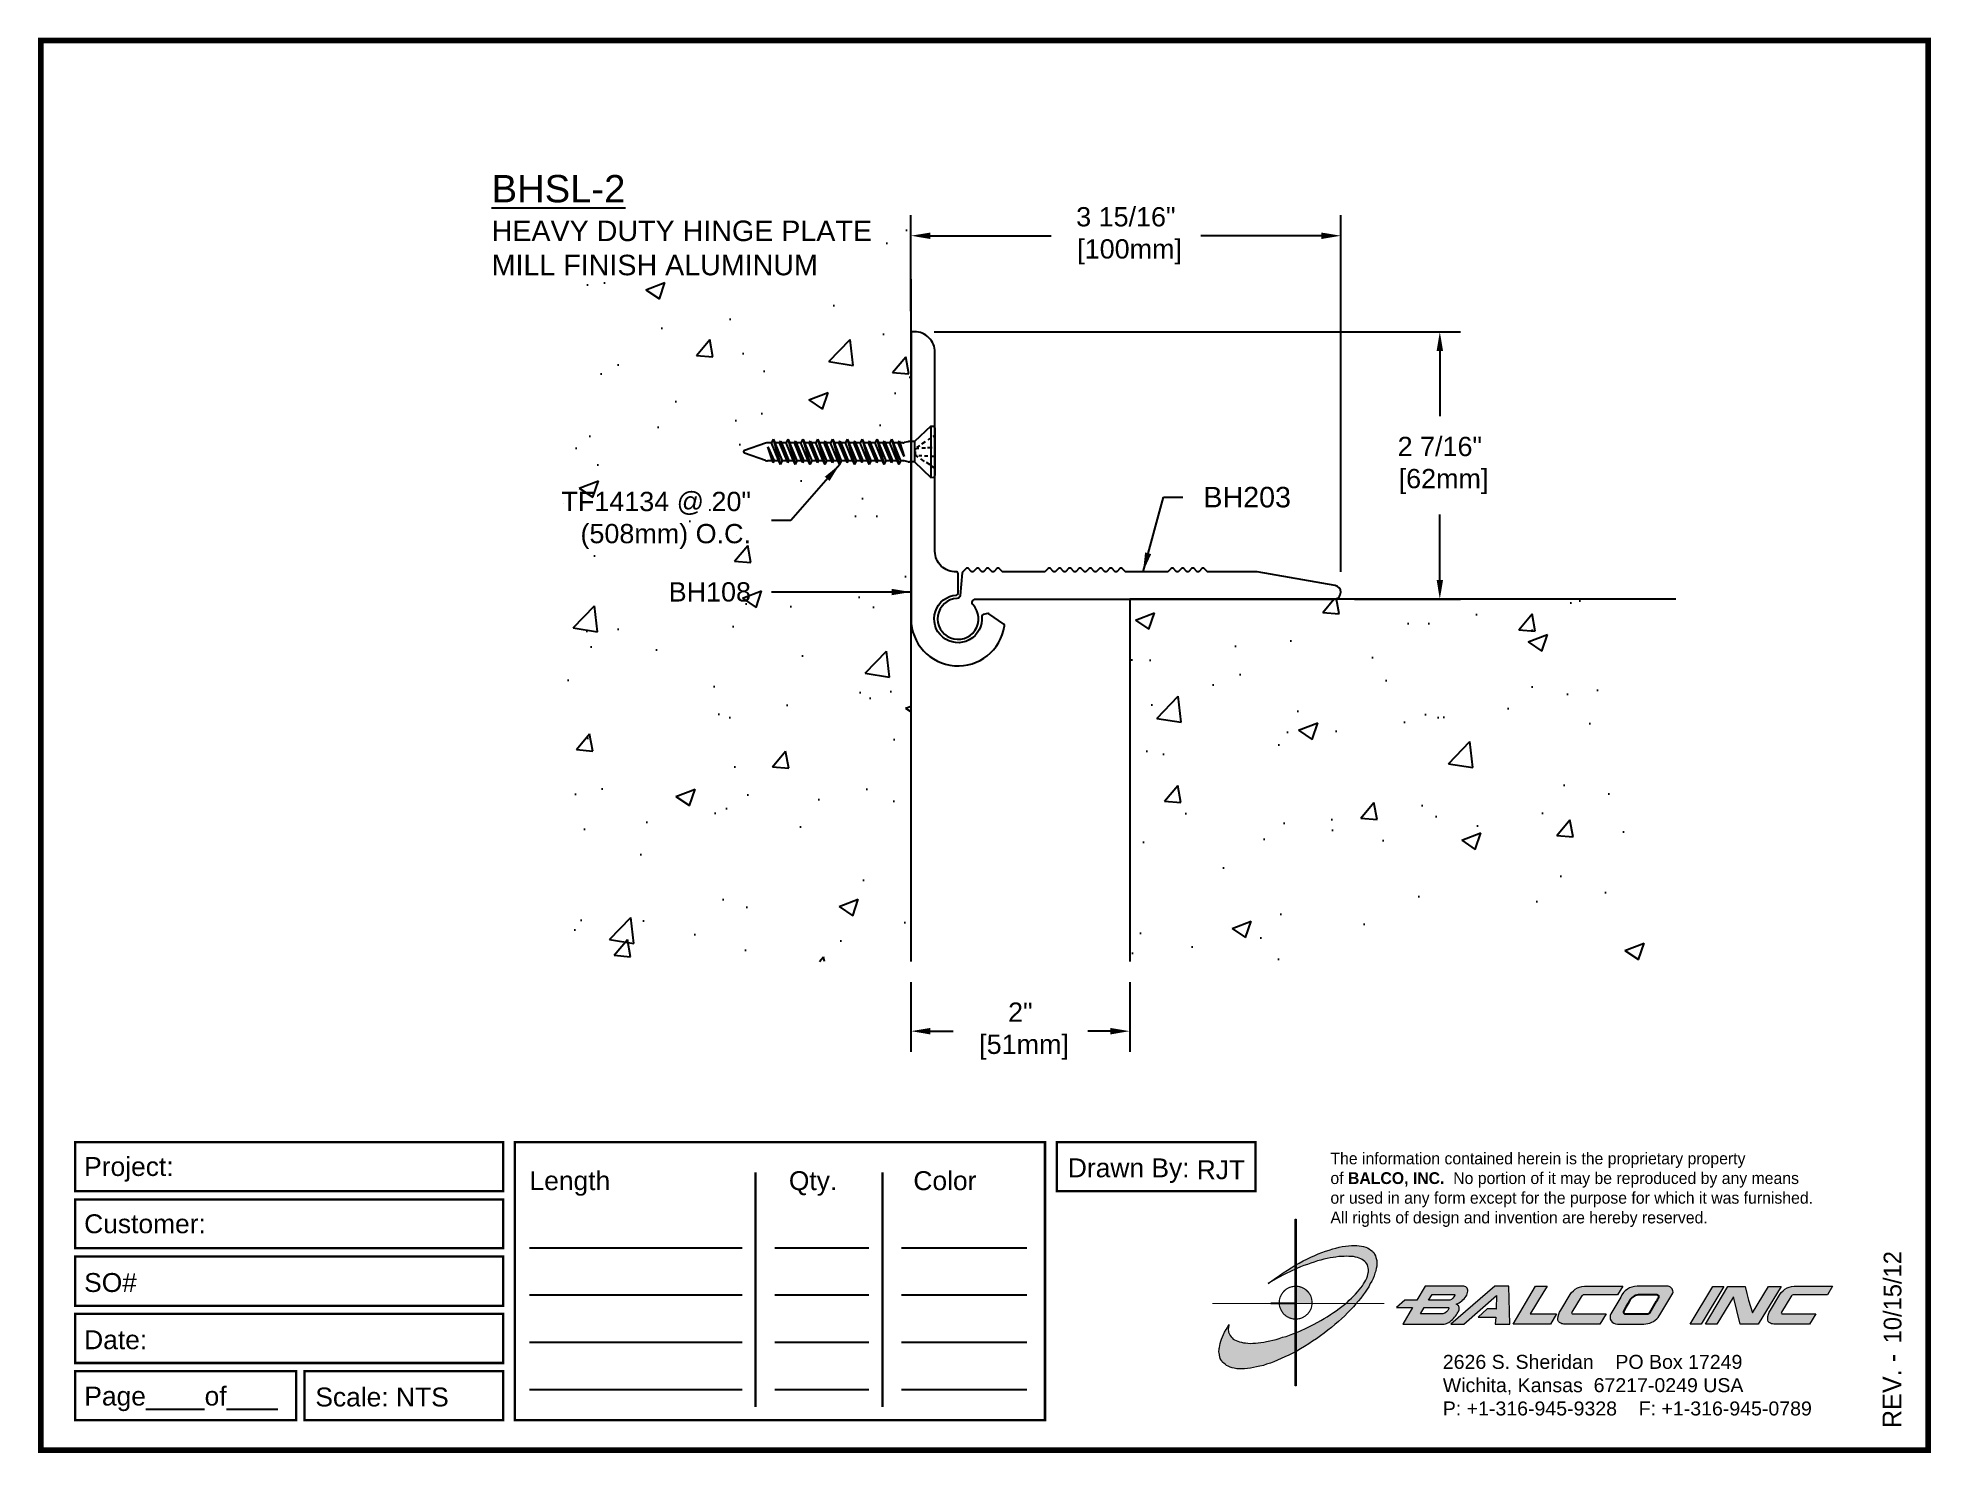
# Paper-space layout 'Layout1' of a CAD drawing. Header units: inches. Extents: x 0 to 10, y 0 to 7.5.
# The model-space entities are those that its viewports show. They can reach past a viewport. Long polylines and large blocks are cut down to what shows.
import ezdxf

# ---------------------------------------------------------------- set-up
doc = ezdxf.new("R2010")
doc.units = ezdxf.units.IN
doc.header["$MEASUREMENT"] = 0
for name, color, linetype in [('Anchors', 4, 'Continuous'), ('Border', 7, 'Continuous'), ('Conditions', 1, 'Continuous'), ('Dimensions', 3, 'Continuous'), ('Metals', 7, 'Continuous'), ('Text', 2, 'Continuous')]:
    doc.layers.add(name, color=color, linetype=linetype)
doc.styles.add('ARIAL', font='arial.ttf')
doc.styles.add('Copyright', font='ERASDEMI.TTF')
doc.dimstyles.new('ARIAL', dxfattribs={"dimscale": 1.5, "dimtxt": 0.1175, "dimasz": 0.1175, "dimexe": 0.125, "dimexo": 0.125, "dimgap": 0.125, "dimtad": 0, "dimtih": 1, "dimtoh": 1, "dimdec": 4, "dimzin": 0, "dimdsep": 46, "dimlunit": 4, "dimtxsty": 'ARIAL', "dimcen": 0.09, "dimadec": 0, "dimazin": 0, "dimtfac": 1, "dimtdec": 4, "dimtofl": 0, "dimtmove": 0, "dimatfit": 3, "dimfxl": 0, "dimfrac": 2, "dimtolj": 1, "dimtzin": 0, "dimarcsym": 0})

# ---------------------------------------------------------------- blocks, each defined once
blk = doc.blocks.new('ACADlogo')
h = blk.add_hatch(color=256)
h.paths.add_polyline_path([(-3.346, 1.223), (-3.351, 1.223), (-3.351, 0.979), (-3.346, 0.982)])
h.paths.add_polyline_path([(-3.346, 0.961), (-3.351, 0.959), (-3.351, 0.868), (-3.346, 0.868)])
h.paths.add_polyline_path([(-3.346, 0.777), (-3.351, 0.777), (-3.351, 0.699), (-3.351, 0.695), (-3.35, 0.695), (-3.346, 0.695)])
h.paths.add_polyline_path([(-3.346, 0.864), (-3.346, 0.868), (-3.35, 0.868), (-3.351, 0.868), (-3.351, 0.777), (-3.346, 0.777), (-3.346, 0.778), (-3.348, 0.778)])
h.paths.add_polyline_path([(-3.346, 0.524), (-3.351, 0.521), (-3.351, 0.342), (-3.346, 0.342)])
h.paths.add_polyline_path([(-3.346, 0.695), (-3.351, 0.695), (-3.351, 0.621), (-3.346, 0.623)])
h.paths.add_polyline_path([(-3.346, 0.623), (-3.351, 0.621), (-3.351, 0.521), (-3.346, 0.524)])
h.paths.add_polyline_path([(-3.346, 0.982), (-3.351, 0.979), (-3.351, 0.959), (-3.346, 0.961)])
h = blk.add_hatch(color=175)
h.paths.add_polyline_path([(-3.503, 0.576), (-3.518, 0.573), (-3.534, 0.571), (-3.548, 0.569), (-3.562, 0.567), (-3.576, 0.567), (-3.589, 0.566), (-3.602, 0.567), (-3.614, 0.568), (-3.625, 0.569), (-3.636, 0.572), (-3.646, 0.574), (-3.656, 0.577), (-3.664, 0.581), (-3.673, 0.585), (-3.682, 0.592), (-3.688, 0.598), (-3.694, 0.603), (-3.699, 0.614), (-3.703, 0.622), (-3.705, 0.631), (-3.706, 0.64), (-3.705, 0.648), (-3.705, 0.653), (-3.703, 0.659), (-3.702, 0.665), (-3.71, 0.652), (-3.717, 0.639), (-3.725, 0.626), (-3.731, 0.613), (-3.737, 0.601), (-3.741, 0.589), (-3.746, 0.577), (-3.749, 0.566), (-3.751, 0.555), (-3.753, 0.544), (-3.754, 0.538), (-3.754, 0.533), (-3.755, 0.523), (-3.754, 0.513), (-3.753, 0.508), (-3.75, 0.494), (-3.748, 0.486), (-3.743, 0.477), (-3.74, 0.473), (-3.738, 0.469), (-3.73, 0.461), (-3.723, 0.455), (-3.715, 0.449), (-3.706, 0.445), (-3.695, 0.44), (-3.685, 0.437), (-3.674, 0.434), (-3.661, 0.432), (-3.648, 0.431), (-3.634, 0.431), (-3.62, 0.431), (-3.604, 0.433), (-3.588, 0.435), (-3.572, 0.438), (-3.556, 0.441), (-3.538, 0.445), (-3.52, 0.449), (-3.503, 0.456), (-3.483, 0.461), (-3.464, 0.469), (-3.445, 0.477), (-3.426, 0.485), (-3.406, 0.494), (-3.385, 0.503), (-3.364, 0.514), (-3.351, 0.521), (-3.351, 0.621), (-3.364, 0.616), (-3.382, 0.609), (-3.4, 0.603), (-3.418, 0.598), (-3.436, 0.592), (-3.453, 0.587), (-3.47, 0.583), (-3.486, 0.579)])
h.paths.add_polyline_path([(-3.215, 0.687), (-3.251, 0.667), (-3.289, 0.649), (-3.327, 0.631), (-3.346, 0.623), (-3.346, 0.524), (-3.343, 0.525), (-3.323, 0.537), (-3.302, 0.549), (-3.28, 0.563), (-3.259, 0.577), (-3.238, 0.59), (-3.218, 0.605), (-3.198, 0.62), (-3.179, 0.635), (-3.16, 0.65), (-3.141, 0.665), (-3.123, 0.681), (-3.106, 0.696), (-3.089, 0.712), (-3.074, 0.727), (-3.058, 0.743), (-3.043, 0.759), (-3.028, 0.777), (-3.085, 0.777), (-3.091, 0.772), (-3.105, 0.761), (-3.118, 0.75), (-3.134, 0.739), (-3.149, 0.729), (-3.165, 0.718), (-3.182, 0.707), (-3.198, 0.697)])
h.paths.add_polyline_path([(-2.921, 1.009), (-2.922, 1.015), (-2.924, 1.02), (-2.926, 1.029), (-2.931, 1.038), (-2.934, 1.043), (-2.936, 1.047), (-2.94, 1.05), (-2.943, 1.054), (-2.951, 1.06), (-2.959, 1.066), (-2.968, 1.071), (-2.978, 1.075), (-2.989, 1.079), (-3, 1.081), (-3.013, 1.083), (-3.026, 1.084), (-3.04, 1.084), (-3.054, 1.084), (-3.07, 1.083), (-3.085, 1.081), (-3.102, 1.079), (-3.118, 1.075), (-3.136, 1.07), (-3.153, 1.066), (-3.171, 1.06), (-3.191, 1.054), (-3.21, 1.047), (-3.229, 1.039), (-3.248, 1.031), (-3.268, 1.022), (-3.289, 1.012), (-3.31, 1.002), (-3.33, 0.991), (-3.346, 0.982), (-3.346, 0.961), (-3.323, 0.971), (-3.305, 0.978), (-3.287, 0.984), (-3.268, 0.991), (-3.251, 0.996), (-3.234, 1.002), (-3.216, 1.007), (-3.199, 1.011), (-3.182, 1.015), (-3.167, 1.018), (-3.15, 1.021), (-3.136, 1.023), (-3.121, 1.025), (-3.107, 1.026), (-3.093, 1.026), (-3.079, 1.027), (-3.067, 1.026), (-3.054, 1.026), (-3.043, 1.025), (-3.032, 1.022), (-3.022, 1.02), (-3.013, 1.016), (-3, 1.011), (-2.989, 1.005), (-2.979, 0.996), (-2.97, 0.983), (-2.965, 0.968), (-2.964, 0.957), (-2.964, 0.949), (-2.964, 0.944), (-2.967, 0.93), (-2.969, 0.921), (-2.973, 0.911), (-2.978, 0.901), (-2.983, 0.891), (-2.989, 0.881), (-2.996, 0.871), (-3.004, 0.86), (-3.012, 0.849), (-3.021, 0.838), (-3.032, 0.827), (-3.042, 0.816), (-3.053, 0.805), (-3.065, 0.794), (-3.077, 0.783), (-3.085, 0.777), (-3.028, 0.777), (-3.016, 0.791), (-3.004, 0.806), (-2.992, 0.822), (-2.981, 0.837), (-2.971, 0.852), (-2.962, 0.866), (-2.954, 0.882), (-2.946, 0.896), (-2.939, 0.91), (-2.934, 0.924), (-2.929, 0.938), (-2.926, 0.944), (-2.925, 0.951), (-2.922, 0.963), (-2.92, 0.975), (-2.92, 0.982), (-2.919, 0.987), (-2.92, 0.999), (-2.92, 1.005)])
h.paths.add_polyline_path([(-3.372, 0.966), (-3.393, 0.953), (-3.415, 0.94), (-3.435, 0.925), (-3.455, 0.911), (-3.475, 0.897), (-3.494, 0.882), (-3.468, 0.898), (-3.439, 0.915), (-3.41, 0.93), (-3.396, 0.938), (-3.38, 0.945), (-3.351, 0.959), (-3.351, 0.979)])
h = blk.add_hatch(color=256)
h.paths.add_polyline_path([(-3.268, 0.814), (-3.27, 0.819), (-3.273, 0.824), (-3.276, 0.828), (-3.279, 0.833), (-3.282, 0.837), (-3.286, 0.841), (-3.29, 0.845), (-3.294, 0.849), (-3.298, 0.852), (-3.303, 0.855), (-3.308, 0.858), (-3.313, 0.86), (-3.318, 0.863), (-3.323, 0.864), (-3.328, 0.866), (-3.334, 0.867), (-3.339, 0.868), (-3.345, 0.868), (-3.346, 0.868), (-3.346, 0.777), (-3.335, 0.777), (-3.262, 0.777), (-3.262, 0.781), (-3.262, 0.787), (-3.263, 0.792), (-3.264, 0.798), (-3.265, 0.803), (-3.266, 0.808)])
h.paths.add_polyline_path([(-3.351, 0.777), (-3.436, 0.777), (-3.435, 0.773), (-3.435, 0.768), (-3.434, 0.762), (-3.432, 0.757), (-3.431, 0.752), (-3.428, 0.747), (-3.426, 0.742), (-3.423, 0.737), (-3.42, 0.732), (-3.417, 0.728), (-3.414, 0.723), (-3.41, 0.719), (-3.406, 0.716), (-3.401, 0.712), (-3.397, 0.709), (-3.392, 0.706), (-3.387, 0.704), (-3.382, 0.701), (-3.377, 0.699), (-3.372, 0.698), (-3.367, 0.696), (-3.361, 0.695), (-3.356, 0.695), (-3.351, 0.695)])
h.paths.add_polyline_path([(-3.346, 0.868), (-3.35, 0.868), (-3.351, 0.868), (-3.351, 0.777), (-3.346, 0.777)])
h = blk.add_hatch(color=256)
h.paths.add_polyline_path([(-2.438, 0.844, 0.412988), (-2.461, 0.869), (-2.663, 0.869), (-2.707, 0.794), (-2.771, 0.794), (-2.815, 0.755), (-2.73, 0.755), (-2.781, 0.668), (-2.563, 0.668, 0.107996), (-2.538, 0.677, 0.108939), (-2.494, 0.724, 0.080345), (-2.483, 0.745, 0.419497), (-2.499, 0.773, 0.149928), (-2.447, 0.815, 0.134283)])
h.paths.add_polyline_path([(-2.507, 0.821, -0.209012), (-2.532, 0.794), (-2.538, 0.794), (-2.646, 0.794), (-2.627, 0.825), (-2.51, 0.825, -0.56619)], flags=16)
h.paths.add_polyline_path([(-2.538, 0.75, -0.241309), (-2.569, 0.722), (-2.688, 0.722), (-2.669, 0.755), (-2.541, 0.755, -0.56619)], flags=16)
for points in [[(-2.285, 0.819), (-2.287, 0.748), (-2.335, 0.748), (-2.383, 0.705), (-2.29, 0.705), (-2.292, 0.668), (-2.215, 0.668), (-2.221, 0.869), (-2.295, 0.869), (-2.527, 0.668), (-2.458, 0.668)], [(-2.018, 0.869), (-2.079, 0.869), (-2.198, 0.668), (-2, 0.668), (-1.968, 0.722), (-2.107, 0.722), (-2.085, 0.759), (-2.064, 0.794)], [(-1.617, 0.869), (-1.807, 0.869, 0.270182), (-1.896, 0.825), (-1.946, 0.742, 0.109019), (-1.961, 0.695, 0.340665), (-1.945, 0.672, 0.129907), (-1.923, 0.668), (-1.738, 0.668), (-1.706, 0.722), (-1.878, 0.722), (-1.882, 0.722, -0.601242), (-1.887, 0.731), (-1.838, 0.813, -0.253048), (-1.821, 0.823), (-1.645, 0.823)], [(-1.083, 0.867), (-1.14, 0.867), (-1.261, 0.667), (-1.26, 0.667), (-1.202, 0.667)], [(-0.96, 0.83), (-0.969, 0.867), (-1.061, 0.867), (-1.179, 0.667), (-1.12, 0.667), (-1.031, 0.812), (-0.995, 0.667), (-0.9, 0.667), (-0.778, 0.867), (-0.846, 0.867), (-0.931, 0.727), (-0.951, 0.795)], [(-0.507, 0.869), (-0.697, 0.869, 0.270182), (-0.786, 0.825), (-0.836, 0.742, 0.109019), (-0.85, 0.695, 0.340665), (-0.835, 0.672, 0.129907), (-0.812, 0.668), (-0.628, 0.668), (-0.595, 0.722), (-0.768, 0.722), (-0.772, 0.722, -0.601242), (-0.777, 0.731), (-0.728, 0.813, -0.253048), (-0.71, 0.823), (-0.534, 0.823)], [(-3.346, 0.623), (-3.351, 0.621), (-3.351, 0.521), (-3.346, 0.524)]]:
    blk.add_hatch(color=256).paths.add_polyline_path(points)
h = blk.add_hatch(color=256)
h.paths.add_polyline_path([(-1.377, 0.868), (-1.383, 0.868), (-1.383, 0.868), (-1.44, 0.868), (-1.492, 0.868), (-1.541, 0.868, 0.297712), (-1.628, 0.811), (-1.68, 0.723, 0.585116), (-1.646, 0.668), (-1.506, 0.668, 0.210586), (-1.429, 0.703), (-1.415, 0.726), (-1.389, 0.769), (-1.352, 0.831, 0.4352)])
h.paths.add_polyline_path([(-1.437, 0.823, -0.603783), (-1.428, 0.805), (-1.431, 0.801), (-1.434, 0.796), (-1.438, 0.789), (-1.474, 0.728, -0.229001), (-1.489, 0.722), (-1.494, 0.722), (-1.501, 0.722), (-1.597, 0.722), (-1.604, 0.722, -0.492401), (-1.613, 0.734), (-1.601, 0.757), (-1.591, 0.775), (-1.582, 0.791, -0.238368), (-1.535, 0.823)], flags=16)
for q in [(-3.48, 0.777), (-3.351, 0.642)]:
    blk.add_line((-3.351, 0.777), q)
at = {"color": 7, "lineweight": 0}
for points in [[(-3.351, 1.223), (-3.346, 1.223), (-3.346, 0.342), (-3.351, 0.342), (-3.351, 1.223)], [(-2.292, 0.668), (-2.215, 0.668), (-2.221, 0.869), (-2.295, 0.869), (-2.527, 0.668), (-2.458, 0.668), (-2.285, 0.819), (-2.287, 0.748), (-2.286, 0.748), (-2.335, 0.748), (-2.383, 0.705), (-2.29, 0.705), (-2.292, 0.668), (-2.292, 0.668)], [(-2.198, 0.668), (-2.079, 0.869), (-2.018, 0.869), (-2.064, 0.794), (-2.085, 0.759), (-2.107, 0.722), (-1.968, 0.722), (-2, 0.668), (-2.198, 0.668), (-2.198, 0.668)], [(-1.383, 0.868), (-1.383, 0.868)], [(-1.261, 0.667), (-1.14, 0.867), (-1.083, 0.867), (-1.202, 0.667), (-1.26, 0.667), (-1.261, 0.667), (-1.261, 0.667)], [(-0.9, 0.667), (-0.995, 0.667), (-1.031, 0.812), (-1.12, 0.667), (-1.179, 0.667), (-1.061, 0.867), (-0.969, 0.867), (-0.96, 0.83), (-0.951, 0.795), (-0.931, 0.727), (-0.846, 0.867), (-0.778, 0.867), (-0.9, 0.667), (-0.9, 0.667)]]:
    blk.add_lwpolyline(points, dxfattribs=at)
at = {"color": 175, "lineweight": 0}
blk.add_lwpolyline([(-2.926, 1.029), (-2.924, 1.02), (-2.922, 1.015), (-2.921, 1.009), (-2.92, 1.005), (-2.92, 0.999), (-2.919, 0.987), (-2.92, 0.982), (-2.92, 0.975), (-2.922, 0.963), (-2.925, 0.951), (-2.926, 0.944), (-2.929, 0.938), (-2.934, 0.924), (-2.939, 0.91), (-2.946, 0.896), (-2.954, 0.882), (-2.962, 0.866), (-2.971, 0.852), (-2.981, 0.837), (-2.992, 0.822), (-3.004, 0.806), (-3.016, 0.791), (-3.03, 0.775), (-3.043, 0.759), (-3.058, 0.743), (-3.074, 0.727), (-3.089, 0.712), (-3.106, 0.696), (-3.123, 0.681), (-3.141, 0.665), (-3.16, 0.65), (-3.179, 0.635), (-3.198, 0.62), (-3.218, 0.605), (-3.238, 0.59), (-3.259, 0.577), (-3.28, 0.563), (-3.302, 0.549), (-3.323, 0.537), (-3.343, 0.525), (-3.364, 0.514), (-3.385, 0.503), (-3.406, 0.494), (-3.426, 0.485), (-3.445, 0.477), (-3.464, 0.469), (-3.483, 0.461), (-3.503, 0.456), (-3.52, 0.449), (-3.538, 0.445), (-3.556, 0.441), (-3.572, 0.438), (-3.588, 0.435), (-3.604, 0.433), (-3.62, 0.431), (-3.634, 0.431), (-3.648, 0.431), (-3.661, 0.432), (-3.674, 0.434), (-3.685, 0.437), (-3.695, 0.44), (-3.706, 0.445), (-3.715, 0.449), (-3.723, 0.455), (-3.73, 0.461), (-3.734, 0.465), (-3.738, 0.469), (-3.74, 0.473), (-3.743, 0.477), (-3.748, 0.486), (-3.75, 0.494), (-3.752, 0.503), (-3.753, 0.508), (-3.754, 0.513), (-3.755, 0.523), (-3.754, 0.533), (-3.754, 0.538), (-3.753, 0.544), (-3.751, 0.555), (-3.749, 0.566), (-3.746, 0.577), (-3.741, 0.589), (-3.737, 0.601), (-3.731, 0.613), (-3.725, 0.626), (-3.717, 0.639), (-3.71, 0.652), (-3.702, 0.665), (-3.703, 0.659), (-3.705, 0.653), (-3.705, 0.648), (-3.706, 0.642), (-3.706, 0.637), (-3.705, 0.631), (-3.704, 0.626), (-3.703, 0.621), (-3.699, 0.614), (-3.695, 0.607), (-3.691, 0.6), (-3.688, 0.598), (-3.685, 0.595), (-3.679, 0.589), (-3.673, 0.585), (-3.664, 0.581), (-3.656, 0.577), (-3.646, 0.574), (-3.636, 0.572), (-3.625, 0.569), (-3.614, 0.568), (-3.602, 0.567), (-3.589, 0.566), (-3.576, 0.567), (-3.562, 0.567), (-3.548, 0.569), (-3.534, 0.571), (-3.518, 0.573), (-3.503, 0.576), (-3.486, 0.579), (-3.47, 0.583), (-3.453, 0.587), (-3.436, 0.592), (-3.418, 0.598), (-3.4, 0.603), (-3.382, 0.609), (-3.364, 0.616), (-3.345, 0.623), (-3.327, 0.631), (-3.289, 0.649), (-3.251, 0.667), (-3.215, 0.687), (-3.198, 0.697), (-3.182, 0.707), (-3.165, 0.718), (-3.149, 0.729), (-3.134, 0.739), (-3.118, 0.75), (-3.105, 0.761), (-3.091, 0.772), (-3.077, 0.783), (-3.065, 0.794), (-3.053, 0.805), (-3.042, 0.816), (-3.032, 0.827), (-3.021, 0.838), (-3.012, 0.849), (-3.004, 0.86), (-2.996, 0.871), (-2.989, 0.881), (-2.983, 0.891), (-2.978, 0.901), (-2.973, 0.911), (-2.969, 0.921), (-2.967, 0.93), (-2.965, 0.94), (-2.964, 0.944), (-2.964, 0.949), (-2.964, 0.957), (-2.965, 0.965), (-2.967, 0.973), (-2.969, 0.981), (-2.973, 0.987), (-2.978, 0.994), (-2.98, 0.996), (-2.983, 0.999), (-2.989, 1.005), (-2.997, 1.009), (-3.004, 1.013), (-3.013, 1.016), (-3.022, 1.02), (-3.032, 1.022), (-3.043, 1.025), (-3.054, 1.026), (-3.067, 1.026), (-3.079, 1.027), (-3.093, 1.026), (-3.107, 1.026), (-3.121, 1.025), (-3.136, 1.023), (-3.15, 1.021), (-3.167, 1.018), (-3.182, 1.015), (-3.199, 1.011), (-3.216, 1.007), (-3.234, 1.002), (-3.251, 0.996), (-3.268, 0.991), (-3.287, 0.984), (-3.305, 0.978), (-3.323, 0.971), (-3.342, 0.962), (-3.38, 0.945), (-3.396, 0.938), (-3.41, 0.93), (-3.439, 0.915), (-3.468, 0.898), (-3.494, 0.882), (-3.475, 0.897), (-3.455, 0.911), (-3.435, 0.925), (-3.415, 0.94), (-3.393, 0.953), (-3.372, 0.966), (-3.351, 0.979), (-3.33, 0.991), (-3.31, 1.002), (-3.289, 1.012), (-3.268, 1.022), (-3.248, 1.031), (-3.229, 1.039), (-3.21, 1.047), (-3.191, 1.054), (-3.171, 1.06), (-3.153, 1.066), (-3.136, 1.07), (-3.118, 1.075), (-3.102, 1.079), (-3.085, 1.081), (-3.07, 1.083), (-3.054, 1.084), (-3.04, 1.084), (-3.026, 1.084), (-3.013, 1.083), (-3, 1.081), (-2.989, 1.079), (-2.978, 1.075), (-2.968, 1.071), (-2.959, 1.066), (-2.951, 1.06), (-2.943, 1.054), (-2.94, 1.05), (-2.936, 1.047), (-2.934, 1.043), (-2.931, 1.038), (-2.926, 1.029), (-2.926, 1.029)], dxfattribs=at)
at = {"color": 7, "lineweight": 0, "const_width": 0.0064}
blk.add_lwpolyline([(-3.262, 0.781), (-3.262, 0.787), (-3.263, 0.792), (-3.264, 0.798), (-3.265, 0.803), (-3.266, 0.808), (-3.268, 0.814), (-3.27, 0.819), (-3.273, 0.824), (-3.276, 0.828), (-3.279, 0.833), (-3.282, 0.837), (-3.286, 0.841), (-3.29, 0.845), (-3.294, 0.849), (-3.298, 0.852), (-3.303, 0.855), (-3.308, 0.858), (-3.313, 0.86), (-3.318, 0.863), (-3.323, 0.864), (-3.328, 0.866), (-3.334, 0.867), (-3.339, 0.868), (-3.345, 0.868), (-3.35, 0.868), (-3.356, 0.868), (-3.361, 0.867), (-3.367, 0.866), (-3.372, 0.865), (-3.377, 0.863), (-3.382, 0.862), (-3.387, 0.859), (-3.392, 0.857), (-3.397, 0.854), (-3.401, 0.851), (-3.406, 0.847), (-3.41, 0.843), (-3.414, 0.839), (-3.417, 0.835), (-3.42, 0.831), (-3.423, 0.826), (-3.426, 0.821), (-3.428, 0.816), (-3.431, 0.811), (-3.432, 0.806), (-3.434, 0.801), (-3.435, 0.795), (-3.435, 0.79), (-3.436, 0.784), (-3.436, 0.779), (-3.435, 0.773), (-3.435, 0.768), (-3.434, 0.762), (-3.432, 0.757), (-3.431, 0.752), (-3.428, 0.747), (-3.426, 0.742), (-3.423, 0.737), (-3.42, 0.732), (-3.417, 0.728), (-3.414, 0.723), (-3.41, 0.719), (-3.406, 0.716), (-3.401, 0.712), (-3.397, 0.709), (-3.392, 0.706), (-3.387, 0.704), (-3.382, 0.701), (-3.377, 0.699), (-3.372, 0.698), (-3.367, 0.696), (-3.361, 0.695), (-3.356, 0.695), (-3.35, 0.695), (-3.345, 0.695), (-3.339, 0.695), (-3.334, 0.696), (-3.328, 0.697), (-3.323, 0.698), (-3.318, 0.7), (-3.313, 0.702), (-3.308, 0.705), (-3.303, 0.708), (-3.298, 0.711), (-3.294, 0.714), (-3.29, 0.718), (-3.286, 0.721), (-3.282, 0.726), (-3.279, 0.73), (-3.276, 0.734), (-3.273, 0.739), (-3.27, 0.744), (-3.268, 0.749), (-3.266, 0.754), (-3.265, 0.76), (-3.264, 0.765), (-3.263, 0.77), (-3.262, 0.776), (-3.262, 0.781)], dxfattribs=at)
at = {"color": 7, "lineweight": 0}
for points in [[(-2.447, 0.815, 0.130368), (-2.438, 0.843, 0.448367), (-2.463, 0.869), (-2.663, 0.869), (-2.707, 0.794), (-2.771, 0.794), (-2.815, 0.755), (-2.73, 0.755), (-2.781, 0.668), (-2.563, 0.668, 0.107996), (-2.538, 0.677, 0.108939), (-2.494, 0.724, 0.077395), (-2.484, 0.744, 0.430878), (-2.499, 0.773, 0.149928)], [(-2.507, 0.821, -0.209012), (-2.532, 0.794), (-2.538, 0.794), (-2.646, 0.794), (-2.627, 0.825), (-2.512, 0.825), (-2.509, 0.825, -0.531288)], [(-1.838, 0.813), (-1.887, 0.731, 0.587385), (-1.882, 0.722), (-1.878, 0.722), (-1.706, 0.722), (-1.738, 0.668), (-1.923, 0.668, -0.129907), (-1.945, 0.672, -0.349839), (-1.961, 0.696, -0.107341), (-1.946, 0.742), (-1.896, 0.825, -0.270182), (-1.807, 0.869), (-1.617, 0.869), (-1.645, 0.823), (-1.821, 0.823, 0.252436)], [(-1.68, 0.723, 0.585116), (-1.646, 0.668), (-1.506, 0.668, 0.210586), (-1.429, 0.703), (-1.415, 0.726), (-1.389, 0.769), (-1.352, 0.831, 0.4352), (-1.377, 0.868), (-1.383, 0.868), (-1.383, 0.868), (-1.44, 0.868), (-1.492, 0.868), (-1.541, 0.868, 0.297712), (-1.628, 0.811)], [(-0.728, 0.813), (-0.777, 0.731, 0.587385), (-0.772, 0.722), (-0.768, 0.722), (-0.595, 0.722), (-0.628, 0.668), (-0.812, 0.668, -0.129907), (-0.835, 0.672, -0.349839), (-0.85, 0.696, -0.107341), (-0.836, 0.742), (-0.786, 0.825, -0.270182), (-0.697, 0.869), (-0.507, 0.869), (-0.534, 0.823), (-0.71, 0.823, 0.252436)], [(-2.569, 0.722), (-2.688, 0.722), (-2.669, 0.755), (-2.543, 0.755), (-2.54, 0.755, -0.531288), (-2.538, 0.75, -0.241309)]]:
    blk.add_lwpolyline(points, format="xyb", close=True, dxfattribs=at)
blk.add_lwpolyline([(-1.437, 0.823), (-1.535, 0.823, 0.238368), (-1.582, 0.791), (-1.591, 0.775), (-1.601, 0.757), (-1.613, 0.734, 0.490298), (-1.604, 0.722), (-1.597, 0.722), (-1.501, 0.722), (-1.494, 0.722), (-1.489, 0.722, 0.229001), (-1.474, 0.728), (-1.438, 0.789), (-1.434, 0.796), (-1.431, 0.801), (-1.428, 0.805, 0.603783)], format="xyb", close=True)
blk.add_lwpolyline([(-2.879, 0.777, 0.00455, 0.00455, 0), (-3.791, 0.777, 0.00183, 0.00183, 0), (-3.791, 0.777, 0.00183, 0.00183, 0)], format="xyseb", dxfattribs=at)
blk = doc.blocks.new('Quantity Data')
at = {"layer": 'Border', "color": 253}
for p, q in [((2.755, 1.254), (3.881, 1.254)), ((4.054, 1.254), (4.553, 1.254)), ((4.725, 1.254), (5.389, 1.254)), ((2.755, 1.004), (3.881, 1.004)), ((4.054, 1.004), (4.553, 1.004)), ((4.725, 1.004), (5.389, 1.004)), ((2.755, 0.754), (3.881, 0.754)), ((4.054, 0.754), (4.553, 0.754)), ((4.725, 0.754), (5.389, 0.754)), ((2.755, 0.504), (3.881, 0.504)), ((4.054, 0.504), (4.553, 0.504)), ((4.725, 0.504), (5.389, 0.504))]:
    blk.add_line(p, q, dxfattribs=at)
at = {"layer": 'Border', "const_width": 0.0125}
blk.add_lwpolyline([(5.485, 0.341), (2.678, 0.341), (2.678, 1.813), (5.485, 1.813)], close=True, dxfattribs=at)
for points in [[(3.953, 1.653), (3.953, 0.412)], [(4.625, 1.653), (4.625, 0.412)]]:
    blk.add_lwpolyline(points, dxfattribs=at)
at = {"layer": 'Border', "style": 'ARIAL'}
for s, p in [('Length', (2.756, 1.559)), ('Qty.', (4.129, 1.559)), ('Color', (4.788, 1.559))]:
    blk.add_text(s, height=0.1, dxfattribs=at).set_placement(p)
blk = doc.blocks.new('Drawn By')
at = {"layer": 'Border', "const_width": 0.0125}
blk.add_lwpolyline([(5.38, 1.813), (6.432, 1.813), (6.432, 1.554), (5.38, 1.554)], close=True, dxfattribs=at)
at = {"layer": 'Border', "style": 'ARIAL'}
blk.add_text('Drawn By: ', height=0.1, dxfattribs=at).set_placement((5.438, 1.627))
blk.add_attdef('XXX', (6.12, 1.617), '', height=0.1, dxfattribs=at)
blk = doc.blocks.new('Project Info')
at = {"layer": 'Border', "const_width": 0.0125}
for points in [[(0.182, 1.813), (2.448, 1.813), (2.448, 1.554), (0.182, 1.554)], [(0.182, 1.51), (2.448, 1.51), (2.448, 1.251), (0.182, 1.251)], [(0.182, 1.207), (2.448, 1.207), (2.448, 0.947), (0.182, 0.947)], [(0.182, 0.904), (2.448, 0.904), (2.448, 0.644), (0.182, 0.644)], [(0.182, 0.6), (1.352, 0.6), (1.352, 0.341), (0.182, 0.341)], [(1.396, 0.6), (2.448, 0.6), (2.448, 0.341), (1.396, 0.341)]]:
    blk.add_lwpolyline(points, close=True, dxfattribs=at)
at = {"layer": 'Border', "style": 'ARIAL'}
for s, p in [('Project:', (0.23, 1.634)), ('Customer:', (0.23, 1.331)), ('SO#', (0.23, 1.02)), ('Date:', (0.23, 0.717)), ('Page%%u        %%uof%%u       ', (0.231, 0.419)), ('Scale: NTS', (1.454, 0.414))]:
    blk.add_text(s, height=0.1, dxfattribs=at).set_placement(p)
blk = doc.blocks.new('REV')
at = {"style": 'Copyright'}
blk.add_text('REV. -', height=0.1, rotation=90, dxfattribs=at).set_placement((-0.142, 0.117))
at = {"style": 'Copyright', "flags": 4}
blk.add_attdef('REVISIONDATE', (-0.142, 0.566), '', height=0.0938, rotation=90, dxfattribs=at)
blk = doc.blocks.new('BH203')
at = {"linetype": 'Continuous', "flags": 128}
blk.add_lwpolyline([(0.137, 0.128, -0.655592), (0.16, 0.18), (3.437, 0.18, 0.414214), (3.5, 0.243, 0.36397), (3.448, 0.304), (2.734, 0.43), (2.288, 0.43, -0.198912), (2.277, 0.434), (2.251, 0.46, 0.414214), (2.23, 0.46), (2.204, 0.434, -0.414214), (2.183, 0.434), (2.158, 0.46, 0.414214), (2.136, 0.46), (2.111, 0.434, -0.414214), (2.09, 0.434), (2.064, 0.46, 0.414214), (2.043, 0.46), (2.017, 0.434, -0.414214), (1.996, 0.434), (1.97, 0.46, 0.414214), (1.949, 0.46), (1.923, 0.434, -0.198912), (1.913, 0.43), (1.538, 0.43, -0.198912), (1.527, 0.434), (1.501, 0.46, 0.414214), (1.48, 0.46), (1.454, 0.434, -0.414214), (1.433, 0.434), (1.408, 0.46, 0.414214), (1.386, 0.46), (1.361, 0.434, -0.414214), (1.34, 0.434), (1.314, 0.46, 0.414214), (1.293, 0.46), (1.267, 0.434, -0.414214), (1.246, 0.434), (1.22, 0.46, 0.414214), (1.199, 0.46), (1.173, 0.434, -0.414214), (1.152, 0.434), (1.126, 0.46, 0.414214), (1.105, 0.46), (1.079, 0.434, -0.414214), (1.058, 0.434), (1.033, 0.46, 0.414214), (1.011, 0.46), (0.986, 0.434, -0.414214), (0.965, 0.434), (0.939, 0.46, 0.414214), (0.918, 0.46), (0.892, 0.434, -0.414214), (0.871, 0.434), (0.845, 0.46, 0.414214), (0.824, 0.46), (0.798, 0.434, -0.198912), (0.788, 0.43), (0.413, 0.43, -0.198912), (0.402, 0.434), (0.376, 0.46, 0.414214), (0.355, 0.46), (0.329, 0.434, -0.414214), (0.308, 0.434), (0.283, 0.46, 0.414214), (0.261, 0.46), (0.236, 0.434, -0.414214), (0.215, 0.434), (0.189, 0.46, 0.414214), (0.168, 0.46), (0.142, 0.434, -0.414214), (0.121, 0.434), (0.095, 0.46, 0.414214), (0.074, 0.46), (0.046, 0.433, 0.287856), (0.037, 0.42), (0.019, 0.215, -0.373107), (-0.01, 0.187, 4.49563)], format="xyb", close=True, dxfattribs=at)
blk = doc.blocks.new('*D3')
at = {"layer": 'Defpoints', "color": 0}
for p in [(12.024, 6.109), (8.094, 5.231), (12.024, 2.849)]:
    blk.add_point(p, dxfattribs=at)
at = {"layer": 'Dimensions', "color": 0, "lineweight": -2}
for p, q in [((8.094, 5.419), (8.094, 6.296)), ((12.024, 3.036), (12.024, 6.296)), ((8.271, 6.109), (9.375, 6.109)), ((11.848, 6.109), (10.744, 6.109))]:
    blk.add_line(p, q, dxfattribs=at)
at = {"layer": 'Dimensions', "color": 0}
for points in [[(8.271, 6.138), (8.271, 6.079), (8.094, 6.109)], [(11.848, 6.138), (11.848, 6.079), (12.024, 6.109)]]:
    blk.add_solid(points, dxfattribs=at)
at = {"layer": 'Dimensions', "color": 0, "insert": (10.059, 6.109), "char_height": 0.17625, "attachment_point": 5, "style": 'ARIAL'}
blk.add_mtext('\\A1;3 15/16"\\P [100mm]', dxfattribs=at)
blk = doc.blocks.new('*D4')
at = {"layer": 'Defpoints', "color": 0}
for p in [(8.094, -0.526), (10.094, -0.526), (10.094, -1.163)]:
    blk.add_point(p, dxfattribs=at)
at = {"layer": 'Dimensions', "color": 0, "lineweight": -2}
for p, q in [((8.094, -0.714), (8.094, -1.351)), ((10.094, -0.714), (10.094, -1.351)), ((8.271, -1.163), (8.479, -1.163)), ((9.918, -1.163), (9.71, -1.163))]:
    blk.add_line(p, q, dxfattribs=at)
at = {"layer": 'Dimensions', "color": 0}
for points in [[(8.271, -1.134), (8.271, -1.193), (8.094, -1.163)], [(9.918, -1.134), (9.918, -1.193), (10.094, -1.163)]]:
    blk.add_solid(points, dxfattribs=at)
at = {"layer": 'Dimensions', "color": 0, "insert": (9.094, -1.163), "char_height": 0.1762, "attachment_point": 5, "style": 'ARIAL'}
blk.add_mtext('\\A1;2"\\P [51mm]', dxfattribs=at)
blk = doc.blocks.new('BH108')
at = {"linetype": 'Continuous', "flags": 128}
blk.add_lwpolyline([(0.855, -2.69, 0.28533), (0.849, -2.675), (0.712, -2.58, 0.198912), (0.701, -2.577), (0.66, -2.584, 0.395528), (0.647, -2.601, -2.495172), (0.416, -2.407, 0.395528), (0.43, -2.392), (0.43, -2.21, 0.424842), (0.414, -2.195, 0.000369), (0.414, -2.195, -0.425279), (0.219, -2.007), (0.219, -0.188, 0.414214), (0.031, 0), (0.015, 0, 0.414214), (0, -0.015), (0, -2.625, 0.92682)], format="xyb", close=True, dxfattribs=at)
blk = doc.blocks.new('TF14134')
for p, q in [((-0.218, 0), (0.218, 0)), ((-0.139, -0.017), (-0.15, 0)), ((-0.235, -0.038), (-0.233, -0.014)), ((-0.235, -0.038), (-0.093, -0.188)), ((-0.235, -0.038), (0.235, -0.038)), ((-0.109, -0.063), (-0.122, -0.043)), ((-0.072, -0.119), (-0.093, -0.087)), ((-0.041, -0.166), (-0.059, -0.139)), ((-0.041, -0.007), (-0.041, 0)), ((-0.04, -0.035), (-0.04, -0.026)), ((-0.038, -0.068), (-0.039, -0.043)), ((-0.035, -0.121), (-0.037, -0.087)), ((-0.033, -0.168), (-0.034, -0.146)), ((0.05, -0.153), (0.032, -0.18)), ((0.032, -0.18), (0.033, -0.166)), ((0.034, -0.147), (0.035, -0.119)), ((0.037, -0.094), (0.038, -0.064)), ((0.04, -0.034), (0.041, -0.011)), ((0.088, -0.094), (0.064, -0.13)), ((0.093, -0.188), (0.235, -0.038)), ((0.12, -0.045), (0.099, -0.076)), ((0.146, -0.006), (0.13, -0.03)), ((0.235, -0.038), (0.233, -0.014)), ((-0.115, -0.396), (0.115, -0.328)), ((-0.098, -0.328), (0.043, -0.28)), ((-0.098, -0.328), (-0.083, -0.32)), ((-0.098, -0.328), (-0.083, -0.336)), ((-0.093, -0.188), (-0.093, -0.233)), ((-0.093, -0.188), (0.093, -0.188)), ((-0.092, -0.246), (-0.084, -0.28)), ((-0.083, -0.32), (0.043, -0.28)), ((0.043, -0.28), (-0.083, -0.336)), ((-0.083, -0.293), (-0.083, -0.32)), ((0.083, -0.311), (-0.083, -0.379)), ((-0.083, -0.336), (-0.083, -0.379)), ((0.083, -0.345), (-0.083, -0.413)), ((-0.032, -0.18), (-0.014, -0.18)), ((-0.002, -0.18), (0.024, -0.18)), ((0.083, -0.293), (0.083, -0.311)), ((0.115, -0.328), (0.083, -0.311)), ((0.115, -0.328), (0.083, -0.345)), ((0.083, -0.345), (0.083, -0.388)), ((0.092, -0.246), (0.084, -0.28)), ((0.093, -0.188), (0.093, -0.233)), ((-0.115, -0.396), (-0.083, -0.379)), ((-0.115, -0.396), (-0.083, -0.413)), ((-0.115, -0.531), (0.115, -0.464)), ((-0.115, -0.531), (-0.083, -0.514)), ((-0.098, -0.464), (0.098, -0.396)), ((-0.098, -0.464), (-0.083, -0.455)), ((-0.098, -0.464), (-0.083, -0.472)), ((-0.083, -0.455), (0.083, -0.388)), ((0.083, -0.404), (-0.083, -0.472)), ((-0.083, -0.413), (-0.083, -0.455)), ((0.083, -0.446), (-0.083, -0.514)), ((-0.083, -0.472), (-0.083, -0.514)), ((0.083, -0.481), (-0.083, -0.548)), ((0.098, -0.396), (0.083, -0.388)), ((0.098, -0.396), (0.083, -0.404)), ((0.083, -0.404), (0.083, -0.446)), ((0.115, -0.464), (0.083, -0.446)), ((0.115, -0.464), (0.083, -0.481)), ((0.083, -0.481), (0.083, -0.523)), ((-0.115, -0.531), (-0.083, -0.548)), ((-0.115, -0.667), (0.115, -0.599)), ((-0.115, -0.667), (-0.083, -0.649)), ((-0.115, -0.667), (-0.083, -0.684)), ((-0.098, -0.599), (0.098, -0.531)), ((-0.098, -0.599), (-0.083, -0.591)), ((-0.098, -0.599), (-0.083, -0.607)), ((-0.098, -0.734), (0.098, -0.667)), ((-0.083, -0.591), (0.083, -0.523)), ((0.083, -0.539), (-0.083, -0.607)), ((-0.083, -0.548), (-0.083, -0.591)), ((0.083, -0.582), (-0.083, -0.649)), ((-0.083, -0.607), (-0.083, -0.649)), ((0.083, -0.616), (-0.083, -0.684)), ((-0.083, -0.726), (0.083, -0.658)), ((0.083, -0.675), (-0.083, -0.743)), ((-0.083, -0.684), (-0.083, -0.726)), ((0.098, -0.531), (0.083, -0.523)), ((0.098, -0.531), (0.083, -0.539)), ((0.083, -0.539), (0.083, -0.582)), ((0.115, -0.599), (0.083, -0.582)), ((0.115, -0.599), (0.083, -0.616)), ((0.083, -0.616), (0.083, -0.658)), ((0.098, -0.667), (0.083, -0.658)), ((0.098, -0.667), (0.083, -0.675)), ((0.083, -0.675), (0.083, -0.717)), ((-0.115, -0.802), (0.115, -0.734)), ((-0.115, -0.802), (-0.083, -0.785)), ((-0.115, -0.802), (-0.083, -0.819)), ((-0.098, -0.734), (-0.083, -0.726)), ((-0.098, -0.734), (-0.083, -0.743)), ((-0.098, -0.87), (0.098, -0.802)), ((-0.098, -0.87), (-0.083, -0.862)), ((0.083, -0.717), (-0.083, -0.785)), ((-0.083, -0.743), (-0.083, -0.785)), ((0.083, -0.752), (-0.083, -0.819)), ((-0.083, -0.862), (0.083, -0.794)), ((0.083, -0.81), (-0.083, -0.878)), ((-0.083, -0.819), (-0.083, -0.862)), ((0.083, -0.853), (-0.083, -0.92)), ((0.115, -0.734), (0.083, -0.717)), ((0.115, -0.734), (0.083, -0.752)), ((0.083, -0.752), (0.083, -0.794)), ((0.098, -0.802), (0.083, -0.794)), ((0.098, -0.802), (0.083, -0.81)), ((0.083, -0.81), (0.083, -0.853)), ((0.115, -0.87), (0.083, -0.853)), ((-0.115, -0.937), (0.115, -0.87)), ((-0.115, -0.937), (-0.083, -0.92)), ((-0.115, -0.937), (-0.083, -0.955)), ((-0.115, -1.073), (0.115, -1.005)), ((-0.098, -0.87), (-0.083, -0.878)), ((-0.098, -1.005), (0.098, -0.937)), ((-0.098, -1.005), (-0.083, -0.997)), ((-0.098, -1.005), (-0.083, -1.013)), ((-0.083, -0.878), (-0.083, -0.92)), ((0.083, -0.887), (-0.083, -0.955)), ((-0.083, -0.997), (0.083, -0.929)), ((0.083, -0.946), (-0.083, -1.013)), ((-0.083, -0.955), (-0.083, -0.997)), ((0.083, -0.988), (-0.083, -1.056)), ((-0.083, -1.013), (-0.083, -1.056)), ((0.083, -1.022), (-0.083, -1.09)), ((0.115, -0.87), (0.083, -0.887)), ((0.083, -0.887), (0.083, -0.929)), ((0.098, -0.937), (0.083, -0.929)), ((0.098, -0.937), (0.083, -0.946)), ((0.083, -0.946), (0.083, -0.988)), ((0.115, -1.005), (0.083, -0.988)), ((0.115, -1.005), (0.083, -1.022)), ((0.083, -1.022), (0.083, -1.065)), ((-0.115, -1.073), (-0.083, -1.056)), ((-0.115, -1.073), (-0.083, -1.09)), ((-0.115, -1.208), (0.115, -1.141)), ((-0.115, -1.208), (-0.083, -1.191)), ((-0.115, -1.208), (-0.083, -1.226)), ((-0.098, -1.141), (0.098, -1.073)), ((-0.098, -1.141), (-0.083, -1.132)), ((-0.098, -1.141), (-0.083, -1.149)), ((-0.098, -1.276), (0.098, -1.208)), ((-0.083, -1.132), (0.083, -1.065)), ((0.083, -1.081), (-0.083, -1.149)), ((-0.083, -1.09), (-0.083, -1.132)), ((0.083, -1.123), (-0.083, -1.191)), ((-0.083, -1.149), (-0.083, -1.191)), ((0.083, -1.158), (-0.083, -1.226)), ((-0.083, -1.268), (0.083, -1.2)), ((0.098, -1.073), (0.083, -1.065)), ((0.098, -1.073), (0.083, -1.081)), ((0.083, -1.081), (0.083, -1.123)), ((0.115, -1.141), (0.083, -1.123)), ((0.115, -1.141), (0.083, -1.158)), ((0.083, -1.158), (0.083, -1.2)), ((0.098, -1.208), (0.083, -1.2)), ((0.098, -1.208), (0.083, -1.217)), ((-0.115, -1.344), (0.115, -1.276)), ((-0.115, -1.344), (-0.083, -1.327)), ((-0.115, -1.344), (-0.083, -1.361)), ((-0.098, -1.276), (-0.083, -1.268)), ((-0.098, -1.276), (-0.083, -1.284)), ((-0.098, -1.411), (0.098, -1.344)), ((0.083, -1.217), (-0.083, -1.284)), ((-0.083, -1.226), (-0.083, -1.268)), ((0.083, -1.259), (-0.083, -1.327)), ((-0.083, -1.284), (-0.083, -1.327)), ((0.083, -1.293), (-0.083, -1.361)), ((-0.083, -1.403), (0.083, -1.336)), ((0.083, -1.352), (-0.083, -1.42)), ((-0.083, -1.361), (-0.083, -1.403)), ((0.083, -1.217), (0.083, -1.259)), ((0.115, -1.276), (0.083, -1.259)), ((0.115, -1.276), (0.083, -1.293)), ((0.083, -1.293), (0.083, -1.336)), ((0.098, -1.344), (0.083, -1.336)), ((0.098, -1.344), (0.083, -1.352)), ((0.083, -1.352), (0.083, -1.394)), ((-0.115, -1.479), (0.115, -1.411)), ((-0.115, -1.479), (-0.083, -1.462)), ((-0.115, -1.479), (-0.083, -1.496)), ((-0.098, -1.411), (-0.083, -1.403)), ((-0.098, -1.411), (-0.083, -1.42)), ((0.083, -1.394), (-0.083, -1.462)), ((-0.083, -1.42), (-0.083, -1.462)), ((0.083, -1.429), (-0.083, -1.496)), ((-0.083, -1.496), (-0.083, -1.531)), ((-0.08, -1.551), (-0.013, -1.742)), ((-0.045, -1.528), (0.083, -1.471)), ((-0.045, -1.528), (0.098, -1.479)), ((0.083, -1.487), (-0.045, -1.528)), ((0.08, -1.551), (0.013, -1.742)), ((0.115, -1.411), (0.083, -1.394)), ((0.115, -1.411), (0.083, -1.429)), ((0.083, -1.429), (0.083, -1.471)), ((0.098, -1.479), (0.083, -1.471)), ((0.098, -1.479), (0.083, -1.487)), ((0.083, -1.487), (0.083, -1.531))]:
    blk.add_line(p, q)
for centre, radius, start, end in [((-0.218, -0.015), 0.015, 90, 175), ((0.218, -0.015), 0.015, 5, 90), ((-0.031, -0.233), 0.062, 180, 191.9357), ((-0.145, -0.293), 0.062, 0, 11.9357), ((0.145, -0.293), 0.062, 168.0643, 180), ((0.031, -0.233), 0.062, 348.0643, 0), ((-0.021, -1.531), 0.062, 180, 199.3058), ((0.021, -1.531), 0.062, 340.6942, 0), ((0, -1.736), 0.0141, 204.1001, 335.8999)]:
    blk.add_arc(centre, radius, start, end)
blk = doc.blocks.new('*D12')
at = {"layer": 'Defpoints', "color": 0}
for p in [(8.117, 5.231), (11.962, 2.786), (12.93, 2.786)]:
    blk.add_point(p, dxfattribs=at)
at = {"layer": 'Dimensions', "color": 0, "lineweight": -2}
for p, q in [((8.305, 5.231), (13.118, 5.231)), ((12.93, 5.055), (12.93, 4.458)), ((12.93, 2.963), (12.93, 3.56)), ((12.149, 2.786), (13.118, 2.786))]:
    blk.add_line(p, q, dxfattribs=at)
at = {"layer": 'Dimensions', "color": 0}
for points in [[(12.901, 5.055), (12.96, 5.055), (12.93, 5.231)], [(12.901, 2.963), (12.96, 2.963), (12.93, 2.786)]]:
    blk.add_solid(points, dxfattribs=at)
at = {"layer": 'Dimensions', "color": 0, "insert": (12.93, 4.009), "char_height": 0.17625, "attachment_point": 5, "style": 'ARIAL'}
blk.add_mtext('\\A1;2 7/16"\\P [62mm]', dxfattribs=at)

msp = doc.modelspace()

# ---------------------------------------------------------------- hatches: boundary and pattern name
at = {"layer": 'Conditions'}
h = msp.add_hatch(dxfattribs=at)
h.set_pattern_fill('AR-CONC', color=256, scale=0.25, style=0)
h.paths.add_polyline_path([(8.09438, 4.0406), (8.07385, 4.0406), (8.03289, 4.04926, 0.05212645), (8.02006, 4.0506), (8.00224, 4.0506), (7.985, 4.0186), (7.96777, 4.0506), (7.92551, 4.0506), (7.91729, 4.03534), (7.90908, 4.0506), (7.86682, 4.0506), (7.84959, 4.0186), (7.83235, 4.0506), (7.7901, 4.0506), (7.78188, 4.03534), (7.77366, 4.0506), (7.7314, 4.0506), (7.71417, 4.0186), (7.69694, 4.0506), (7.65468, 4.0506), (7.64646, 4.03534), (7.63824, 4.0506), (7.59599, 4.0506), (7.57875, 4.0186), (7.56152, 4.0506), (7.51926, 4.0506), (7.51104, 4.03534), (7.50283, 4.0506), (7.46057, 4.0506), (7.44334, 4.0186), (7.4261, 4.0506), (7.38385, 4.0506), (7.37563, 4.03534), (7.36741, 4.0506), (7.32515, 4.0506), (7.30792, 4.0186), (7.29069, 4.0506), (7.24843, 4.0506), (7.24021, 4.03534), (7.23199, 4.0506), (7.18974, 4.0506), (7.1725, 4.0186), (7.15527, 4.0506), (7.11301, 4.0506), (7.10479, 4.03534), (7.09658, 4.0506), (7.05432, 4.0506), (7.03709, 4.0186), (7.01985, 4.0506), (6.9776, 4.0506), (6.96938, 4.03534), (6.96116, 4.0506), (6.9189, 4.0506), (6.90167, 4.0186), (6.88444, 4.0506), (6.84218, 4.0506), (6.83396, 4.03534), (6.82574, 4.0506), (6.78225, 4.0506, -0.08443704), (6.76175, 4.05409), (6.57368, 4.11997, -0.77412328), (6.57368, 4.14724), (6.76175, 4.21312, -0.08443704), (6.78225, 4.2166), (6.81673, 4.2166), (6.83396, 4.2486), (6.85119, 4.2166), (6.89345, 4.2166), (6.90167, 4.23186), (6.90989, 4.2166), (6.95214, 4.2166), (6.96938, 4.2486), (6.98661, 4.2166), (7.02887, 4.2166), (7.03709, 4.23186), (7.0453, 4.2166), (7.08756, 4.2166), (7.10479, 4.2486), (7.12203, 4.2166), (7.16428, 4.2166), (7.1725, 4.23186), (7.18072, 4.2166), (7.22298, 4.2166), (7.24021, 4.2486), (7.25744, 4.2166), (7.2997, 4.2166), (7.30792, 4.23186), (7.31614, 4.2166), (7.35839, 4.2166), (7.37563, 4.2486), (7.39286, 4.2166), (7.43512, 4.2166), (7.44334, 4.23186), (7.45155, 4.2166), (7.49381, 4.2166), (7.51104, 4.2486), (7.52828, 4.2166), (7.57053, 4.2166), (7.57875, 4.23186), (7.58697, 4.2166), (7.62923, 4.2166), (7.64646, 4.2486), (7.66369, 4.2166), (7.70595, 4.2166), (7.71417, 4.23186), (7.72239, 4.2166), (7.76464, 4.2166), (7.78188, 4.2486), (7.79911, 4.2166), (7.84137, 4.2166), (7.84959, 4.23186), (7.8578, 4.2166), (7.90006, 4.2166), (7.91729, 4.2486), (7.93453, 4.2166), (7.97678, 4.2166), (7.985, 4.23186), (7.99322, 4.2166), (8.02006, 4.2166, 0.05212645), (8.03289, 4.21794), (8.07385, 4.2266), (8.09438, 4.2266), (8.09438, 6.29633), (4.90829, 6.29633), (4.90829, -0.52623), (8.09438, -0.52623)])
h.paths.add_polyline_path([(4.87067, 3.81426), (6.67501, 3.81426), (6.67501, 3.19794), (4.87067, 3.19794)], flags=9)
h.paths.add_polyline_path([(5.86289, 2.98559), (6.67501, 2.98559), (6.67501, 2.71749), (5.86289, 2.71749)], flags=24)
h.paths.add_polyline_path([(4.19698, 6.72679), (7.76566, 6.72679), (7.76566, 5.65044), (4.19698, 5.65044)], flags=9)
h = msp.add_hatch(dxfattribs=at)
h.set_pattern_fill('AR-CONC', color=256, scale=0.25, style=0)
h.paths.add_polyline_path([(15.0894, 2.78632), (10.09438, 2.78632), (10.09438, -0.52623), (15.0894, -0.52623)])

# ---------------------------------------------------------------- linework, layer by layer
for points in [[(8.09438, -0.52623), (8.09438, 5.71072)], [(15.0894, 2.78632), (10.09438, 2.78632), (10.09438, -0.52623)]]:
    msp.add_lwpolyline(points, dxfattribs=at)

# ---------------------------------------------------------------- block references
at = {"layer": 'Anchors', "rotation": 270}
msp.add_blockref('TF14134', (8.31313, 4.1336), dxfattribs=at)
at = {"layer": 'Metals'}
for name, p in [('BH108', (8.09438, 5.23132)), ('BH203', (8.52438, 2.60632))]:
    msp.add_blockref(name, p, dxfattribs=at)

# ---------------------------------------------------------------- texts
at = {"layer": 'Text', "insert": (4.25948, 6.66429), "char_height": 0.25, "width": 5.2197658, "attachment_point": 1, "style": 'ARIAL'}
msp.add_mtext('{\\LBHSL-2\\P\\H0.75x;\\lHEAVY DUTY HINGE PLATE\\PMILL FINISH ALUMINUM}', dxfattribs=at)
at = {"layer": 'Text', "style": 'ARIAL'}
for s, insert, char_height, attachment_point in [('BH203', (10.76808, 3.7179), 0.1875, 4), ('TF14134 @ 20"\\P(508mm) O.C.', (6.63095, 3.5061), 0.17625, 6), ('BH108', (6.63095, 2.85154), 0.17625, 6)]:
    msp.add_mtext(s, dxfattribs=dict(at, insert=insert, char_height=char_height, attachment_point=attachment_point))

# ---------------------------------------------------------------- dimensions: what is measured, and where the dimension line sits
at = {"layer": 'Dimensions'}
for base, p1, p2, picture, middle in [((12.02438, 6.10883), (8.09438, 5.23132), (12.02438, 2.84882), '*D3', (10.05938, 6.10883)), ((10.09438, -1.16334), (8.09438, -0.52623), (10.09438, -0.52623), '*D4', (9.09438, -1.16334))]:
    dim = msp.add_linear_dim(base=base, p1=p1, p2=p2, dimstyle='ARIAL', override={"dimpost": '\\X'}, dxfattribs=at)
    dim.commit()
    dim.dimension.update_dxf_attribs({"geometry": picture, "text_midpoint": middle, "dimtype": 160})
dim = msp.add_linear_dim(base=(12.9302, 2.78632), p1=(8.11725, 5.23132), p2=(11.96188, 2.78632), angle=90, dimstyle='ARIAL', override={"dimpost": '\\X'}, dxfattribs=at)
dim.commit()
dim.dimension.update_dxf_attribs({"geometry": '*D12', "text_midpoint": (12.9302, 4.00882), "dimtype": 160})

# ---------------------------------------------------------------- leaders
at = {"layer": 'Text', "annotation_type": 0, "has_hookline": 1, "hookline_direction": 1}
for points, text_width in [([(7.44334, 4.0186), (6.9947, 3.5061), (6.81845, 3.5061)], 1.71621), ([(8.09438, 2.85154), (6.81845, 2.85154)], 0.724)]:
    msp.add_leader(points, dimstyle='ARIAL', override={"dimgap": 0.125, "dimtad": 0}, dxfattribs=dict(at, text_width=text_width))
at = {"layer": 'Text'}
msp.add_leader([(10.21587, 3.03632), (10.40433, 3.7179), (10.58058, 3.7179)], dimstyle='ARIAL', override={"dimgap": 0.125, "dimtad": 0}, dxfattribs=at)

psp = doc.layouts.get("Layout1")

# ---------------------------------------------------------------- linework, layer by layer
at = {"layer": 'Border', "const_width": 0.03}
psp.add_lwpolyline([(0.015, 7.476), (10.008, 7.476), (10.008, 0.015), (0.015, 0.015)], close=True, dxfattribs=at)

# ---------------------------------------------------------------- block references
for name, p in [('Project Info', (0.015, -0.167)), ('Quantity Data', (-0.153, -0.167))]:
    psp.add_blockref(name, p)
psp.add_blockref('Drawn By', (0.015, -0.167)).add_auto_attribs({'XXX': 'RJT'})
at = {"layer": 'Border'}
psp.add_blockref('ACADlogo', (10.008, 0.015), dxfattribs=at)
at = {"layer": 'Text'}
psp.add_blockref('REV', (10.008, 0.015), dxfattribs=at).add_auto_attribs({'REVISIONDATE': '10/15/12'})

# ---------------------------------------------------------------- texts
at = {"insert": (6.843, 1.591), "char_height": 0.0625, "width": 50.295, "attachment_point": 1, "style": 'Copyright'}
psp.add_mtext('The information contained herein is the proprietary property\\Pof {\\fEras Bold ITC|b0|i0|c0|p34;BALCO, INC.}  No portion of it may be reproduced by any means\\Por used in any form except for the purpose for which it was furnished.\\PAll rights of design and invention are hereby reserved.', dxfattribs=at)
at = {"layer": 'Border', "insert": (7.438, 0.52), "char_height": 0.074, "width": 2.3438, "attachment_point": 1, "style": 'ARIAL'}
psp.add_mtext('2626 S. Sheridan    PO Box 17249\\PWichita, Kansas  67217-0249 USA \\PP: +1-316-945-9328    F: +1-316-945-0789', dxfattribs=at)

# ---------------------------------------------------------------- viewports
at = {"layer": 'Border'}
psp.add_viewport(center=(5.012, 3.745), size=(9.993, 7.46055), view_center_point=(8.76694, 1.44794), view_height=12.8868051, dxfattribs=at)

doc.saveas('drawing.dxf')
